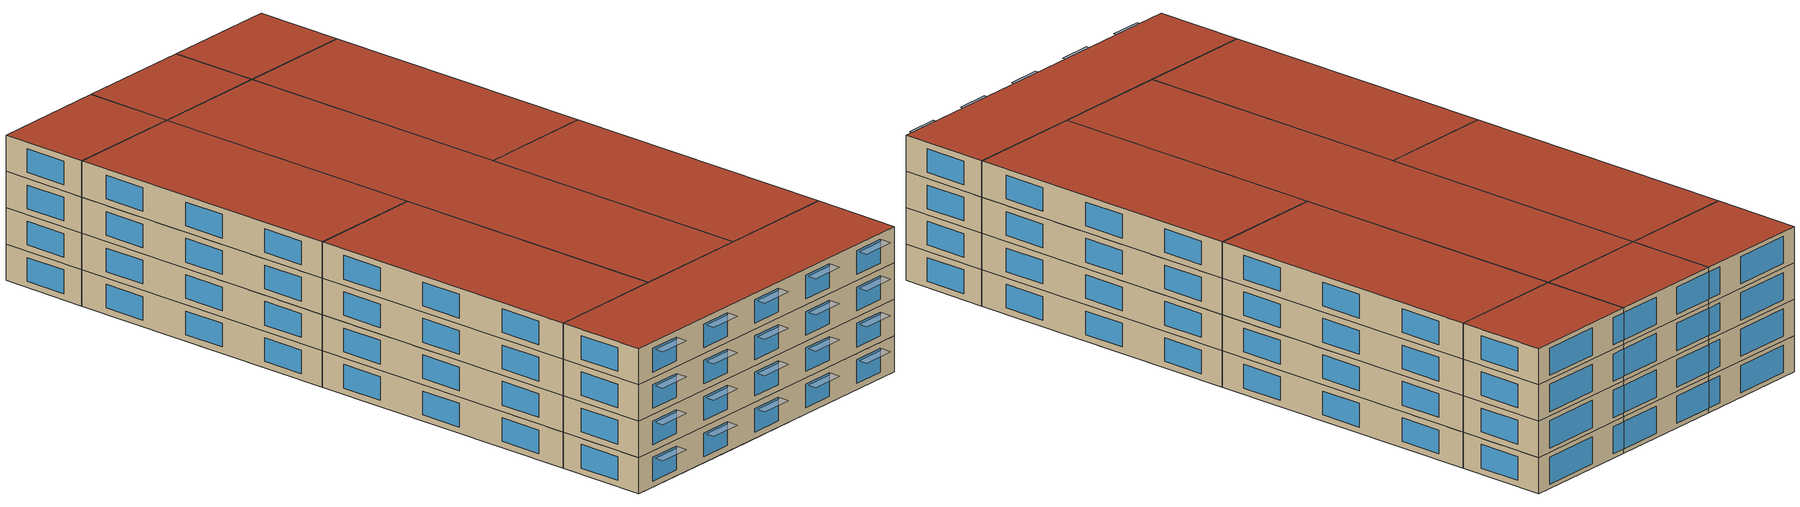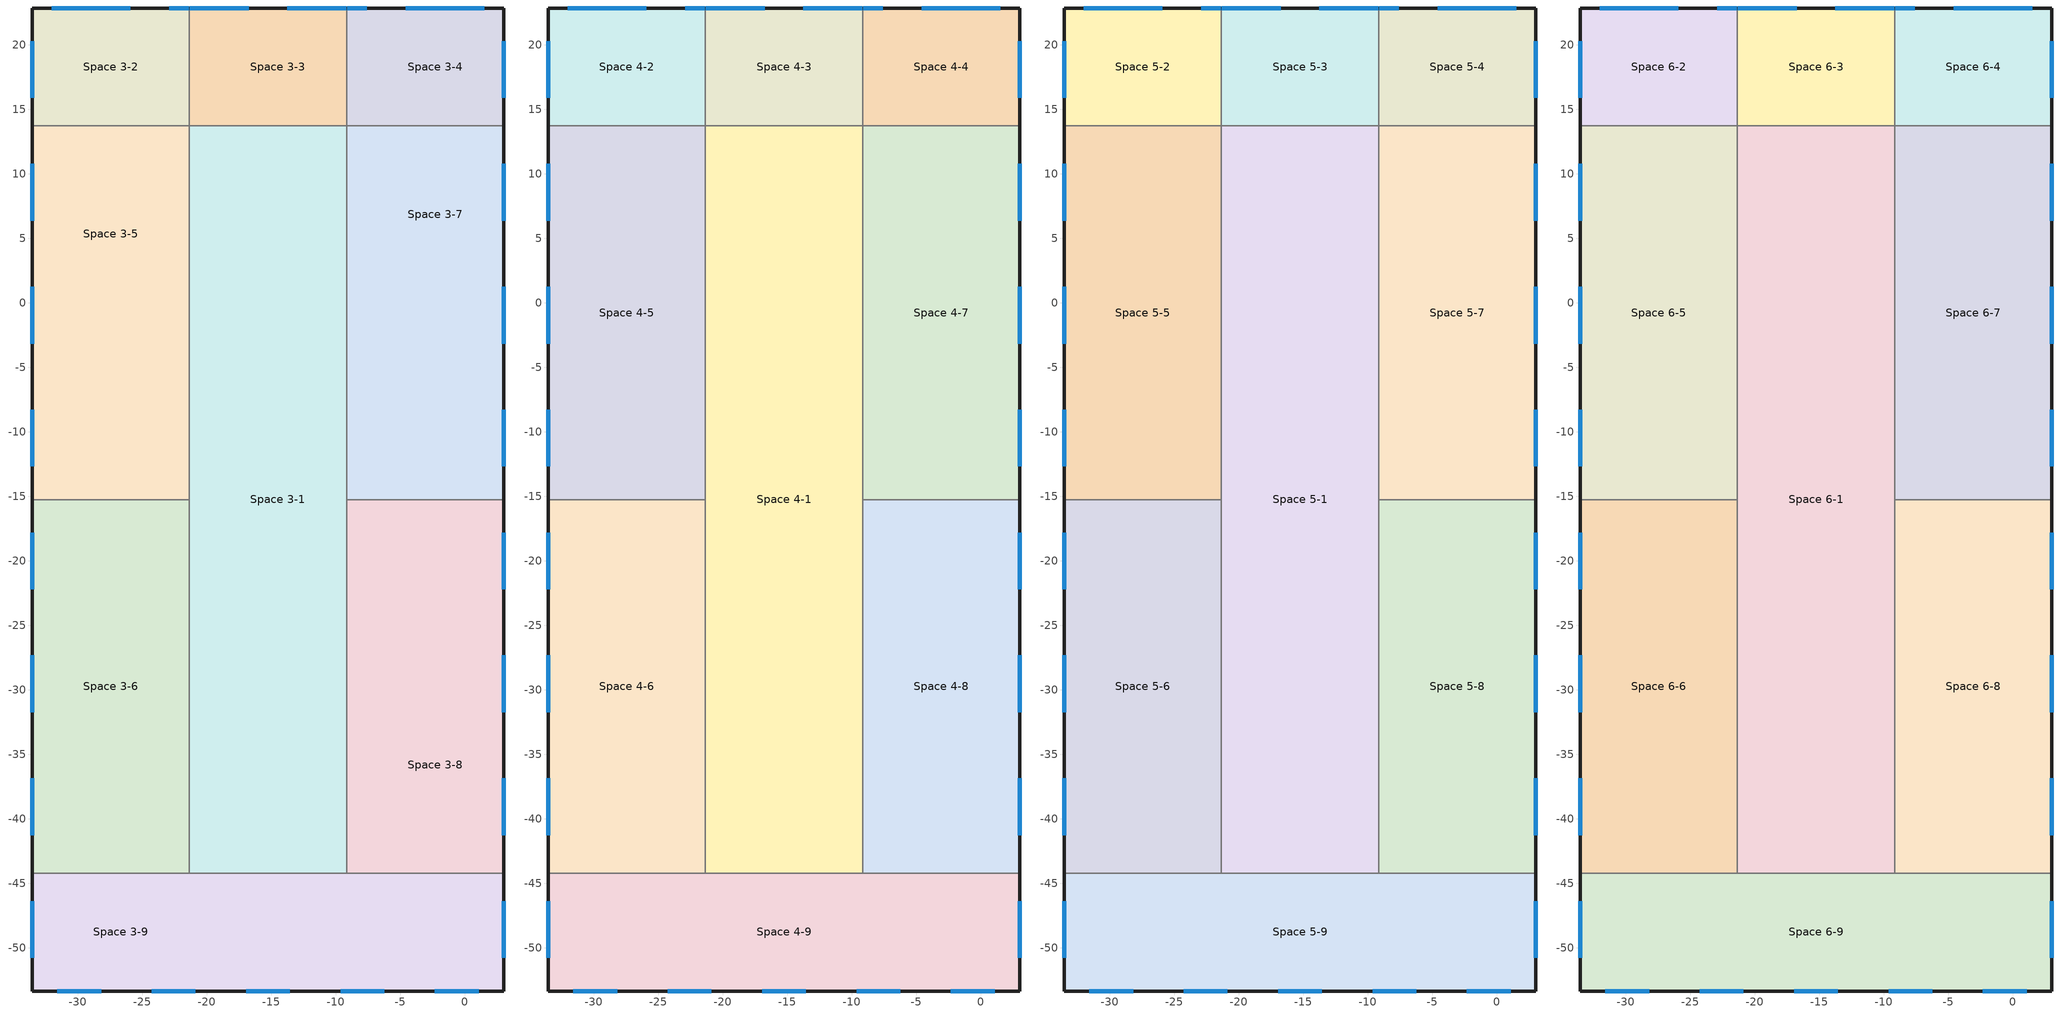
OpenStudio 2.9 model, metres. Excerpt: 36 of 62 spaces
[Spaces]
Space 3-1
 floor to Space 2-1 (Typical Floor CZ5): -21.34,-44.2 -21.34,-3.05 -19.81,-3.05 -19.81,-44.2 z9.14
 floor to Space 2-10 (Typical Floor CZ5): -21.34,-3.05 -21.34,13.72 -19.81,13.72 -19.81,-3.05 z9.14
 floor to Space 2-9 (Typical Floor CZ5): -19.81,-44.2 -19.81,13.72 -9.14,13.72 -9.14,-44.2 z9.14
 wall to Space 3-6 (Typical Int. Wall CZ5): -21.34,-15.24 -21.34,-44.2 z9.14:12.8
 wall to Space 3-5 (Typical Int. Wall CZ5): -21.34,13.72 -21.34,-15.24 z9.14:12.8
 wall to Space 3-3 (Typical Int. Wall CZ5): -9.14,13.72 -21.34,13.72 z9.14:12.8
 wall to Space 3-7 (Typical Int. Wall CZ5): -9.14,-15.24 -9.14,13.72 z9.14:12.8
 wall to Space 3-8 (Typical Int. Wall CZ5): -9.14,-44.2 -9.14,-15.24 z9.14:12.8
 wall to Space 3-9 (Typical Int. Wall CZ5): -21.34,-44.2 -9.14,-44.2 z9.14:12.8
Space 3-2
 floor to Space 2-10 (Typical Floor CZ5): -33.53,13.72 -33.53,22.86 -21.34,22.86 -21.34,13.72 z9.14
 wall outside (Typical Mass Wall CZ5 R-11): -21.34,22.86 -33.53,22.86 -33.53,13.72 z9.14:12.8
 wall to Space 3-3 (Typical Int. Wall CZ5): -21.34,13.72 -21.34,22.86 z9.14:12.8
 wall to Space 3-5 (Typical Int. Wall CZ5): -33.53,13.72 -21.34,13.72 z9.14:12.8
 window (Typical Mtl Framed CW CZ5 U-0.45 SHGC-0.4 VT-0.44): -33.53,20.3 -33.53,15.9 z9.78:12.16; -21.37,22.86 -22.9,22.86 / -25.91,22.86 -32,22.86 z9.6:12.34
Space 3-3
 floor to Space 2-10 (Typical Floor CZ5): -21.34,13.72 -21.34,22.86 -19.81,22.86 -19.81,13.72 z9.14
 floor to Space 2-9 (Typical Floor CZ5): -19.81,13.72 -19.81,22.86 -9.14,22.86 -9.14,13.72 z9.14
 wall outside (Typical Mass Wall CZ5 R-11): -9.14,22.86 -21.34,22.86 z9.14:12.8
 wall to Space 3-4 (Typical Int. Wall CZ5): -9.14,13.72 -9.14,22.86 z9.14:12.8
 window (Typical Mtl Framed CW CZ5 U-0.45 SHGC-0.4 VT-0.44): -9.18,22.86 -13.75,22.86 / -16.74,22.86 -21.31,22.86 z9.6:12.34
Space 3-4
 floor to Space 2-5 (Typical Floor CZ5): -7.62,13.72 -7.62,22.86 3.05,22.86 3.05,13.72 z9.14
 floor to Space 2-9 (Typical Floor CZ5): -9.14,13.72 -9.14,22.86 -7.62,22.86 -7.62,13.72 z9.14
 wall outside (Typical Mass Wall CZ5 R-11): 3.05,13.72 3.05,22.86 -9.14,22.86 z9.14:12.8
 wall to Space 3-7 (Typical Int. Wall CZ5): -9.14,13.72 3.05,13.72 z9.14:12.8
 window (Typical Mtl Framed CW CZ5 U-0.45 SHGC-0.4 VT-0.44): 3.05,15.9 3.05,20.3 z9.78:12.16; 1.52,22.86 -4.57,22.86 / -7.58,22.86 -9.11,22.86 z9.6:12.34
Space 3-5
 floor to Space 2-1 (Typical Floor CZ5): -33.53,-15.24 -33.53,-3.05 -21.34,-3.05 -21.34,-15.24 z9.14
 floor to Space 2-10 (Typical Floor CZ5): -33.53,-3.05 -33.53,13.72 -21.34,13.72 -21.34,-3.05 z9.14
 wall outside (Typical Mass Wall CZ5 R-11): -33.53,13.72 -33.53,-15.24 z9.14:12.8
 wall to Space 3-6 (Typical Int. Wall CZ5): -33.53,-15.24 -21.34,-15.24 z9.14:12.8
 window (Typical Mtl Framed CW CZ5 U-0.45 SHGC-0.4 VT-0.44): -33.53,10.77 -33.53,6.37 / -33.53,1.25 -33.53,-3.15 / -33.53,-8.28 -33.53,-12.68 z9.78:12.16
Space 3-6
 floor to Space 2-1 (Typical Floor CZ5): -33.53,-44.2 -33.53,-15.24 -21.34,-15.24 -21.34,-44.2 z9.14
 wall outside (Typical Mass Wall CZ5 R-11): -33.53,-15.24 -33.53,-44.2 z9.14:12.8
 wall to Space 3-9 (Typical Int. Wall CZ5): -33.53,-44.2 -21.34,-44.2 z9.14:12.8
 window (Typical Mtl Framed CW CZ5 U-0.45 SHGC-0.4 VT-0.44): -33.53,-17.8 -33.53,-22.2 / -33.53,-27.33 -33.53,-31.73 / -33.53,-36.85 -33.53,-41.25 z9.78:12.16
Space 3-7
 floor to Space 2-5 (Typical Floor CZ5): -7.62,0 -7.62,13.72 3.05,13.72 3.05,0 z9.14
 floor to Space 2-6 (Typical Floor CZ5): -7.62,-13.72 -7.62,0 3.05,0 3.05,-13.72 z9.14
 floor to Space 2-7 (Typical Floor CZ5): -7.62,-15.24 -7.62,-13.72 3.05,-13.72 3.05,-15.24 z9.14
 floor to Space 2-9 (Typical Floor CZ5): -9.14,-15.24 -9.14,13.72 -7.62,13.72 -7.62,-15.24 z9.14
 wall outside (Typical Mass Wall CZ5 R-11): 3.05,-15.24 3.05,13.72 z9.14:12.8
 wall to Space 3-8 (Typical Int. Wall CZ5): -9.14,-15.24 3.05,-15.24 z9.14:12.8
 window (Typical Mtl Framed CW CZ5 U-0.45 SHGC-0.4 VT-0.44): 3.05,-12.68 3.05,-8.28 / 3.05,-3.15 3.05,1.25 / 3.05,6.37 3.05,10.77 z9.78:12.16
Space 3-8
 floor to Space 2-7 (Typical Floor CZ5): -7.62,-27.43 -7.62,-15.24 3.05,-15.24 3.05,-27.43 z9.14
 floor to Space 2-8 (Typical Floor CZ5): -7.62,-44.2 -7.62,-27.43 3.05,-27.43 3.05,-44.2 z9.14
 floor to Space 2-9 (Typical Floor CZ5): -9.14,-44.2 -9.14,-15.24 -7.62,-15.24 -7.62,-44.2 z9.14
 wall outside (Typical Mass Wall CZ5 R-11): 3.05,-44.2 3.05,-15.24 z9.14:12.8
 wall to Space 3-9 (Typical Int. Wall CZ5): -9.14,-44.2 3.05,-44.2 z9.14:12.8
 window (Typical Mtl Framed CW CZ5 U-0.45 SHGC-0.4 VT-0.44): 3.05,-41.25 3.05,-36.85 / 3.05,-31.73 3.05,-27.33 / 3.05,-22.2 3.05,-17.8 z9.78:12.16
Space 3-9
 floor to Space 2-1 (Typical Floor CZ5): -33.53,-53.34 -33.53,-44.2 -19.81,-44.2 -19.81,-53.34 z9.14
 floor to Space 2-8 (Typical Floor CZ5): -7.62,-53.34 -7.62,-44.2 3.05,-44.2 3.05,-53.34 z9.14
 floor to Space 2-9 (Typical Floor CZ5): -19.81,-53.34 -19.81,-44.2 -7.62,-44.2 -7.62,-53.34 z9.14
 wall outside (Typical Mass Wall CZ5 R-11): -33.53,-44.2 -33.53,-53.34 3.05,-53.34 3.05,-44.2 z9.14:12.8
 window (Typical Mtl Framed CW CZ5 U-0.45 SHGC-0.4 VT-0.44): 3.05,-50.78 3.05,-46.38 / -31.56,-53.34 -28.18,-53.34 / -24.24,-53.34 -20.87,-53.34 / -16.93,-53.34 -13.55,-53.34 / -9.61,-53.34 -6.24,-53.34 / -2.3,-53.34 1.08,-53.34 / -33.53,-46.38 -33.53,-50.78 z9.78:12.16
Space 4-1
 floor to Space 3-1 (Typical Floor CZ5): -21.34,-44.2 -21.34,13.72 -9.14,13.72 -9.14,-44.2 z12.8
 wall to Space 4-6 (Typical Int. Wall CZ5): -21.34,-15.24 -21.34,-44.2 z12.8:16.46
 wall to Space 4-5 (Typical Int. Wall CZ5): -21.34,13.72 -21.34,-15.24 z12.8:16.46
 wall to Space 4-3 (Typical Int. Wall CZ5): -9.14,13.72 -21.34,13.72 z12.8:16.46
 wall to Space 4-7 (Typical Int. Wall CZ5): -9.14,-15.24 -9.14,13.72 z12.8:16.46
 wall to Space 4-8 (Typical Int. Wall CZ5): -9.14,-44.2 -9.14,-15.24 z12.8:16.46
 wall to Space 4-9 (Typical Int. Wall CZ5): -21.34,-44.2 -9.14,-44.2 z12.8:16.46
Space 4-2
 floor to Space 3-2 (Typical Floor CZ5): -33.53,13.72 -33.53,22.86 -21.34,22.86 -21.34,13.72 z12.8
 wall outside (Typical Mass Wall CZ5 R-11): -21.34,22.86 -33.53,22.86 -33.53,13.72 z12.8:16.46
 wall to Space 4-3 (Typical Int. Wall CZ5): -21.34,13.72 -21.34,22.86 z12.8:16.46
 wall to Space 4-5 (Typical Int. Wall CZ5): -33.53,13.72 -21.34,13.72 z12.8:16.46
 window (Typical Mtl Framed CW CZ5 U-0.45 SHGC-0.4 VT-0.44): -33.53,20.3 -33.53,15.9 z13.44:15.82; -21.37,22.86 -22.9,22.86 / -25.91,22.86 -32,22.86 z13.26:16
Space 4-3
 floor to Space 3-3 (Typical Floor CZ5): -21.34,13.72 -21.34,22.86 -9.14,22.86 -9.14,13.72 z12.8
 wall outside (Typical Mass Wall CZ5 R-11): -9.14,22.86 -21.34,22.86 z12.8:16.46
 wall to Space 4-4 (Typical Int. Wall CZ5): -9.14,13.72 -9.14,22.86 z12.8:16.46
 window (Typical Mtl Framed CW CZ5 U-0.45 SHGC-0.4 VT-0.44): -9.18,22.86 -13.75,22.86 / -16.74,22.86 -21.31,22.86 z13.26:16
Space 4-4
 floor to Space 3-4 (Typical Floor CZ5): -9.14,13.72 -9.14,22.86 3.05,22.86 3.05,13.72 z12.8
 wall outside (Typical Mass Wall CZ5 R-11): 3.05,13.72 3.05,22.86 -9.14,22.86 z12.8:16.46
 wall to Space 4-7 (Typical Int. Wall CZ5): -9.14,13.72 3.05,13.72 z12.8:16.46
 window (Typical Mtl Framed CW CZ5 U-0.45 SHGC-0.4 VT-0.44): 3.05,15.9 3.05,20.3 z13.44:15.82; 1.52,22.86 -4.57,22.86 / -7.58,22.86 -9.11,22.86 z13.26:16
Space 4-5
 floor to Space 3-5 (Typical Floor CZ5): -33.53,-15.24 -33.53,13.72 -21.34,13.72 -21.34,-15.24 z12.8
 wall outside (Typical Mass Wall CZ5 R-11): -33.53,13.72 -33.53,-15.24 z12.8:16.46
 wall to Space 4-6 (Typical Int. Wall CZ5): -33.53,-15.24 -21.34,-15.24 z12.8:16.46
 window (Typical Mtl Framed CW CZ5 U-0.45 SHGC-0.4 VT-0.44): -33.53,10.77 -33.53,6.37 / -33.53,1.25 -33.53,-3.15 / -33.53,-8.28 -33.53,-12.68 z13.44:15.82
Space 4-6
 floor to Space 3-6 (Typical Floor CZ5): -33.53,-44.2 -33.53,-15.24 -21.34,-15.24 -21.34,-44.2 z12.8
 wall outside (Typical Mass Wall CZ5 R-11): -33.53,-15.24 -33.53,-44.2 z12.8:16.46
 wall to Space 4-9 (Typical Int. Wall CZ5): -33.53,-44.2 -21.34,-44.2 z12.8:16.46
 window (Typical Mtl Framed CW CZ5 U-0.45 SHGC-0.4 VT-0.44): -33.53,-17.8 -33.53,-22.2 / -33.53,-27.33 -33.53,-31.73 / -33.53,-36.85 -33.53,-41.25 z13.44:15.82
Space 4-7
 floor to Space 3-7 (Typical Floor CZ5): -9.14,-15.24 -9.14,13.72 3.05,13.72 3.05,-15.24 z12.8
 wall outside (Typical Mass Wall CZ5 R-11): 3.05,-15.24 3.05,13.72 z12.8:16.46
 wall to Space 4-8 (Typical Int. Wall CZ5): -9.14,-15.24 3.05,-15.24 z12.8:16.46
 window (Typical Mtl Framed CW CZ5 U-0.45 SHGC-0.4 VT-0.44): 3.05,-12.68 3.05,-8.28 / 3.05,-3.15 3.05,1.25 / 3.05,6.37 3.05,10.77 z13.44:15.82
Space 4-8
 floor to Space 3-8 (Typical Floor CZ5): -9.14,-44.2 -9.14,-15.24 3.05,-15.24 3.05,-44.2 z12.8
 wall outside (Typical Mass Wall CZ5 R-11): 3.05,-44.2 3.05,-15.24 z12.8:16.46
 wall to Space 4-9 (Typical Int. Wall CZ5): -9.14,-44.2 3.05,-44.2 z12.8:16.46
 window (Typical Mtl Framed CW CZ5 U-0.45 SHGC-0.4 VT-0.44): 3.05,-41.25 3.05,-36.85 / 3.05,-31.73 3.05,-27.33 / 3.05,-22.2 3.05,-17.8 z13.44:15.82
Space 4-9
 floor to Space 3-9 (Typical Floor CZ5): -33.53,-53.34 -33.53,-44.2 3.05,-44.2 3.05,-53.34 z12.8
 wall outside (Typical Mass Wall CZ5 R-11): -33.53,-44.2 -33.53,-53.34 3.05,-53.34 3.05,-44.2 z12.8:16.46
 window (Typical Mtl Framed CW CZ5 U-0.45 SHGC-0.4 VT-0.44): 3.05,-50.78 3.05,-46.38 / -31.56,-53.34 -28.18,-53.34 / -24.24,-53.34 -20.87,-53.34 / -16.93,-53.34 -13.55,-53.34 / -9.61,-53.34 -6.24,-53.34 / -2.3,-53.34 1.08,-53.34 / -33.53,-46.38 -33.53,-50.78 z13.44:15.82
Space 5-1
 floor to Space 4-1 (Typical Floor CZ5): -21.34,-44.2 -21.34,13.72 -9.14,13.72 -9.14,-44.2 z16.46
 wall to Space 5-6 (Typical Int. Wall CZ5): -21.34,-15.24 -21.34,-44.2 z16.46:20.12
 wall to Space 5-5 (Typical Int. Wall CZ5): -21.34,13.72 -21.34,-15.24 z16.46:20.12
 wall to Space 5-3 (Typical Int. Wall CZ5): -9.14,13.72 -21.34,13.72 z16.46:20.12
 wall to Space 5-7 (Typical Int. Wall CZ5): -9.14,-15.24 -9.14,13.72 z16.46:20.12
 wall to Space 5-8 (Typical Int. Wall CZ5): -9.14,-44.2 -9.14,-15.24 z16.46:20.12
 wall to Space 5-9 (Typical Int. Wall CZ5): -21.34,-44.2 -9.14,-44.2 z16.46:20.12
Space 5-2
 floor to Space 4-2 (Typical Floor CZ5): -33.53,13.72 -33.53,22.86 -21.34,22.86 -21.34,13.72 z16.46
 wall outside (Typical Mass Wall CZ5 R-11): -21.34,22.86 -33.53,22.86 -33.53,13.72 z16.46:20.12
 wall to Space 5-3 (Typical Int. Wall CZ5): -21.34,13.72 -21.34,22.86 z16.46:20.12
 wall to Space 5-5 (Typical Int. Wall CZ5): -33.53,13.72 -21.34,13.72 z16.46:20.12
 window (Typical Mtl Framed CW CZ5 U-0.45 SHGC-0.4 VT-0.44): -33.53,20.3 -33.53,15.9 z17.1:19.48; -21.37,22.86 -22.9,22.86 / -25.91,22.86 -32,22.86 z16.92:19.66
Space 5-3
 floor to Space 4-3 (Typical Floor CZ5): -21.34,13.72 -21.34,22.86 -9.14,22.86 -9.14,13.72 z16.46
 wall outside (Typical Mass Wall CZ5 R-11): -9.14,22.86 -21.34,22.86 z16.46:20.12
 wall to Space 5-4 (Typical Int. Wall CZ5): -9.14,13.72 -9.14,22.86 z16.46:20.12
 window (Typical Mtl Framed CW CZ5 U-0.45 SHGC-0.4 VT-0.44): -9.18,22.86 -13.75,22.86 / -16.74,22.86 -21.31,22.86 z16.92:19.66
Space 5-4
 floor to Space 4-4 (Typical Floor CZ5): -9.14,13.72 -9.14,22.86 3.05,22.86 3.05,13.72 z16.46
 wall outside (Typical Mass Wall CZ5 R-11): 3.05,13.72 3.05,22.86 -9.14,22.86 z16.46:20.12
 wall to Space 5-7 (Typical Int. Wall CZ5): -9.14,13.72 3.05,13.72 z16.46:20.12
 window (Typical Mtl Framed CW CZ5 U-0.45 SHGC-0.4 VT-0.44): 3.05,15.9 3.05,20.3 z17.1:19.48; 1.52,22.86 -4.57,22.86 / -7.58,22.86 -9.11,22.86 z16.92:19.66
Space 5-5
 floor to Space 4-5 (Typical Floor CZ5): -33.53,-15.24 -33.53,13.72 -21.34,13.72 -21.34,-15.24 z16.46
 wall outside (Typical Mass Wall CZ5 R-11): -33.53,13.72 -33.53,-15.24 z16.46:20.12
 wall to Space 5-6 (Typical Int. Wall CZ5): -33.53,-15.24 -21.34,-15.24 z16.46:20.12
 window (Typical Mtl Framed CW CZ5 U-0.45 SHGC-0.4 VT-0.44): -33.53,10.77 -33.53,6.37 / -33.53,1.25 -33.53,-3.15 / -33.53,-8.28 -33.53,-12.68 z17.1:19.48
Space 5-6
 floor to Space 4-6 (Typical Floor CZ5): -33.53,-44.2 -33.53,-15.24 -21.34,-15.24 -21.34,-44.2 z16.46
 wall outside (Typical Mass Wall CZ5 R-11): -33.53,-15.24 -33.53,-44.2 z16.46:20.12
 wall to Space 5-9 (Typical Int. Wall CZ5): -33.53,-44.2 -21.34,-44.2 z16.46:20.12
 window (Typical Mtl Framed CW CZ5 U-0.45 SHGC-0.4 VT-0.44): -33.53,-17.8 -33.53,-22.2 / -33.53,-27.33 -33.53,-31.73 / -33.53,-36.85 -33.53,-41.25 z17.1:19.48
Space 5-7
 floor to Space 4-7 (Typical Floor CZ5): -9.14,-15.24 -9.14,13.72 3.05,13.72 3.05,-15.24 z16.46
 wall outside (Typical Mass Wall CZ5 R-11): 3.05,-15.24 3.05,13.72 z16.46:20.12
 wall to Space 5-8 (Typical Int. Wall CZ5): -9.14,-15.24 3.05,-15.24 z16.46:20.12
 window (Typical Mtl Framed CW CZ5 U-0.45 SHGC-0.4 VT-0.44): 3.05,-12.68 3.05,-8.28 / 3.05,-3.15 3.05,1.25 / 3.05,6.37 3.05,10.77 z17.1:19.48
Space 5-8
 floor to Space 4-8 (Typical Floor CZ5): -9.14,-44.2 -9.14,-15.24 3.05,-15.24 3.05,-44.2 z16.46
 wall outside (Typical Mass Wall CZ5 R-11): 3.05,-44.2 3.05,-15.24 z16.46:20.12
 wall to Space 5-9 (Typical Int. Wall CZ5): -9.14,-44.2 3.05,-44.2 z16.46:20.12
 window (Typical Mtl Framed CW CZ5 U-0.45 SHGC-0.4 VT-0.44): 3.05,-41.25 3.05,-36.85 / 3.05,-31.73 3.05,-27.33 / 3.05,-22.2 3.05,-17.8 z17.1:19.48
Space 5-9
 floor to Space 4-9 (Typical Floor CZ5): -33.53,-53.34 -33.53,-44.2 3.05,-44.2 3.05,-53.34 z16.46
 wall outside (Typical Mass Wall CZ5 R-11): -33.53,-44.2 -33.53,-53.34 3.05,-53.34 3.05,-44.2 z16.46:20.12
 window (Typical Mtl Framed CW CZ5 U-0.45 SHGC-0.4 VT-0.44): 3.05,-50.78 3.05,-46.38 / -31.56,-53.34 -28.18,-53.34 / -24.24,-53.34 -20.87,-53.34 / -16.93,-53.34 -13.55,-53.34 / -9.61,-53.34 -6.24,-53.34 / -2.3,-53.34 1.08,-53.34 / -33.53,-46.38 -33.53,-50.78 z17.1:19.48
Space 6-1
 floor to Space 5-1 (Typical Floor CZ5): -21.34,-44.2 -21.34,13.72 -9.14,13.72 -9.14,-44.2 z20.12
 wall to Space 6-6 (Typical Int. Wall CZ5): -21.34,-15.24 -21.34,-44.2 z20.12:23.77
 wall to Space 6-5 (Typical Int. Wall CZ5): -21.34,13.72 -21.34,-15.24 z20.12:23.77
 wall to Space 6-3 (Typical Int. Wall CZ5): -9.14,13.72 -21.34,13.72 z20.12:23.77
 wall to Space 6-7 (Typical Int. Wall CZ5): -9.14,-15.24 -9.14,13.72 z20.12:23.77
 wall to Space 6-8 (Typical Int. Wall CZ5): -9.14,-44.2 -9.14,-15.24 z20.12:23.77
 wall to Space 6-9 (Typical Int. Wall CZ5): -21.34,-44.2 -9.14,-44.2 z20.12:23.77
 roof outside (Typical IEAD Roof CZ5 R-21): -21.34,13.72 -21.34,-44.2 -9.14,-44.2 -9.14,13.72 z23.77
Space 6-2
 floor to Space 5-2 (Typical Floor CZ5): -33.53,13.72 -33.53,22.86 -21.34,22.86 -21.34,13.72 z20.12
 wall outside (Typical Mass Wall CZ5 R-11): -21.34,22.86 -33.53,22.86 -33.53,13.72 z20.12:23.77
 wall to Space 6-3 (Typical Int. Wall CZ5): -21.34,13.72 -21.34,22.86 z20.12:23.77
 wall to Space 6-5 (Typical Int. Wall CZ5): -33.53,13.72 -21.34,13.72 z20.12:23.77
 window (Typical Mtl Framed CW CZ5 U-0.45 SHGC-0.4 VT-0.44): -33.53,20.3 -33.53,15.9 z20.76:23.13; -21.37,22.86 -22.9,22.86 / -25.91,22.86 -32,22.86 z20.57:23.32
 roof outside (Typical IEAD Roof CZ5 R-21): -33.53,22.86 -33.53,13.72 -21.34,13.72 -21.34,22.86 z23.77
Space 6-3
 floor to Space 5-3 (Typical Floor CZ5): -21.34,13.72 -21.34,22.86 -9.14,22.86 -9.14,13.72 z20.12
 wall outside (Typical Mass Wall CZ5 R-11): -9.14,22.86 -21.34,22.86 z20.12:23.77
 wall to Space 6-4 (Typical Int. Wall CZ5): -9.14,13.72 -9.14,22.86 z20.12:23.77
 window (Typical Mtl Framed CW CZ5 U-0.45 SHGC-0.4 VT-0.44): -9.18,22.86 -13.75,22.86 / -16.74,22.86 -21.31,22.86 z20.57:23.32
 roof outside (Typical IEAD Roof CZ5 R-21): -21.34,22.86 -21.34,13.72 -9.14,13.72 -9.14,22.86 z23.77
Space 6-4
 floor to Space 5-4 (Typical Floor CZ5): -9.14,13.72 -9.14,22.86 3.05,22.86 3.05,13.72 z20.12
 wall outside (Typical Mass Wall CZ5 R-11): 3.05,13.72 3.05,22.86 -9.14,22.86 z20.12:23.77
 wall to Space 6-7 (Typical Int. Wall CZ5): -9.14,13.72 3.05,13.72 z20.12:23.77
 window (Typical Mtl Framed CW CZ5 U-0.45 SHGC-0.4 VT-0.44): 3.05,15.9 3.05,20.3 z20.76:23.13; 1.52,22.86 -4.57,22.86 / -7.58,22.86 -9.11,22.86 z20.57:23.32
 roof outside (Typical IEAD Roof CZ5 R-21): -9.14,22.86 -9.14,13.72 3.05,13.72 3.05,22.86 z23.77
Space 6-5
 floor to Space 5-5 (Typical Floor CZ5): -33.53,-15.24 -33.53,13.72 -21.34,13.72 -21.34,-15.24 z20.12
 wall outside (Typical Mass Wall CZ5 R-11): -33.53,13.72 -33.53,-15.24 z20.12:23.77
 wall to Space 6-6 (Typical Int. Wall CZ5): -33.53,-15.24 -21.34,-15.24 z20.12:23.77
 window (Typical Mtl Framed CW CZ5 U-0.45 SHGC-0.4 VT-0.44): -33.53,10.77 -33.53,6.37 / -33.53,1.25 -33.53,-3.15 / -33.53,-8.28 -33.53,-12.68 z20.76:23.13
 roof outside (Typical IEAD Roof CZ5 R-21): -33.53,13.72 -33.53,-15.24 -21.34,-15.24 -21.34,13.72 z23.77
Space 6-6
 floor to Space 5-6 (Typical Floor CZ5): -33.53,-44.2 -33.53,-15.24 -21.34,-15.24 -21.34,-44.2 z20.12
 wall outside (Typical Mass Wall CZ5 R-11): -33.53,-15.24 -33.53,-44.2 z20.12:23.77
 wall to Space 6-9 (Typical Int. Wall CZ5): -33.53,-44.2 -21.34,-44.2 z20.12:23.77
 window (Typical Mtl Framed CW CZ5 U-0.45 SHGC-0.4 VT-0.44): -33.53,-17.8 -33.53,-22.2 / -33.53,-27.33 -33.53,-31.73 / -33.53,-36.85 -33.53,-41.25 z20.76:23.13
 roof outside (Typical IEAD Roof CZ5 R-21): -33.53,-15.24 -33.53,-44.2 -21.34,-44.2 -21.34,-15.24 z23.77
Space 6-7
 floor to Space 5-7 (Typical Floor CZ5): -9.14,-15.24 -9.14,13.72 3.05,13.72 3.05,-15.24 z20.12
 wall outside (Typical Mass Wall CZ5 R-11): 3.05,-15.24 3.05,13.72 z20.12:23.77
 wall to Space 6-8 (Typical Int. Wall CZ5): -9.14,-15.24 3.05,-15.24 z20.12:23.77
 window (Typical Mtl Framed CW CZ5 U-0.45 SHGC-0.4 VT-0.44): 3.05,-12.68 3.05,-8.28 / 3.05,-3.15 3.05,1.25 / 3.05,6.37 3.05,10.77 z20.76:23.13
 roof outside (Typical IEAD Roof CZ5 R-21): -9.14,13.72 -9.14,-15.24 3.05,-15.24 3.05,13.72 z23.77
Space 6-8
 floor to Space 5-8 (Typical Floor CZ5): -9.14,-44.2 -9.14,-15.24 3.05,-15.24 3.05,-44.2 z20.12
 wall outside (Typical Mass Wall CZ5 R-11): 3.05,-44.2 3.05,-15.24 z20.12:23.77
 wall to Space 6-9 (Typical Int. Wall CZ5): -9.14,-44.2 3.05,-44.2 z20.12:23.77
 window (Typical Mtl Framed CW CZ5 U-0.45 SHGC-0.4 VT-0.44): 3.05,-41.25 3.05,-36.85 / 3.05,-31.73 3.05,-27.33 / 3.05,-22.2 3.05,-17.8 z20.76:23.13
 roof outside (Typical IEAD Roof CZ5 R-21): -9.14,-15.24 -9.14,-44.2 3.05,-44.2 3.05,-15.24 z23.77
Space 6-9
 floor to Space 5-9 (Typical Floor CZ5): -33.53,-53.34 -33.53,-44.2 3.05,-44.2 3.05,-53.34 z20.12
 wall outside (Typical Mass Wall CZ5 R-11): -33.53,-44.2 -33.53,-53.34 3.05,-53.34 3.05,-44.2 z20.12:23.77
 window (Typical Mtl Framed CW CZ5 U-0.45 SHGC-0.4 VT-0.44): 3.05,-50.78 3.05,-46.38 / -31.56,-53.34 -28.18,-53.34 / -24.24,-53.34 -20.87,-53.34 / -16.93,-53.34 -13.55,-53.34 / -9.61,-53.34 -6.24,-53.34 / -2.3,-53.34 1.08,-53.34 / -33.53,-46.38 -33.53,-50.78 z20.76:23.13
 roof outside (Typical IEAD Roof CZ5 R-21): -33.53,-44.2 -33.53,-53.34 3.05,-53.34 3.05,-44.2 z23.77
shading: -31.56,-53.34 -31.56,-54.56 -28.18,-54.56 -28.18,-53.34 z12.16; -24.24,-53.34 -24.24,-54.56 -20.87,-54.56 -20.87,-53.34 z12.16; -16.93,-53.34 -16.93,-54.56 -13.55,-54.56 -13.55,-53.34 z12.16; -9.61,-53.34 -9.61,-54.56 -6.24,-54.56 -6.24,-53.34 z12.16; -2.3,-53.34 -2.3,-54.56 1.08,-54.56 1.08,-53.34 z12.16; -31.56,-53.34 -31.56,-54.56 -28.18,-54.56 -28.18,-53.34 z15.82; -24.24,-53.34 -24.24,-54.56 -20.87,-54.56 -20.87,-53.34 z15.82; -16.93,-53.34 -16.93,-54.56 -13.55,-54.56 -13.55,-53.34 z15.82; -9.61,-53.34 -9.61,-54.56 -6.24,-54.56 -6.24,-53.34 z15.82; -2.3,-53.34 -2.3,-54.56 1.08,-54.56 1.08,-53.34 z15.82; -31.56,-53.34 -31.56,-54.56 -28.18,-54.56 -28.18,-53.34 z19.48; -24.24,-53.34 -24.24,-54.56 -20.87,-54.56 -20.87,-53.34 z19.48; -16.93,-53.34 -16.93,-54.56 -13.55,-54.56 -13.55,-53.34 z19.48; -9.61,-53.34 -9.61,-54.56 -6.24,-54.56 -6.24,-53.34 z19.48; -2.3,-53.34 -2.3,-54.56 1.08,-54.56 1.08,-53.34 z19.48; -31.56,-53.34 -31.56,-54.56 -28.18,-54.56 -28.18,-53.34 z23.13; -24.24,-53.34 -24.24,-54.56 -20.87,-54.56 -20.87,-53.34 z23.13; -16.93,-53.34 -16.93,-54.56 -13.55,-54.56 -13.55,-53.34 z23.13; -9.61,-53.34 -9.61,-54.56 -6.24,-54.56 -6.24,-53.34 z23.13; -2.3,-53.34 -2.3,-54.56 1.08,-54.56 1.08,-53.34 z23.13
[Building]
Building 1: North Axis {deg}=-0; Standards Template=90.1-2007; Standards Building Type=Office
[Site]
San Francisco Treasure Island: Latitude {deg}=37.826; Longitude {deg}=-122.37; Time Zone {hr}=-8; Elevation {m}=8
[ClimateZones]
Climate Zone Institution Name 1=ASHRAE; Climate Zone Document Name 1=ASHRAE climate zone descriptions; Climate Zone Document Year 1=2006; Climate Zone Value 1=8; Climate Zone Institution Name 2=CEC; Climate Zone Document Name 2=California Climate Zone Descriptions; Climate Zone Document Year 2=1995
[SizingPeriod:DesignDay] Barometric Pressure {Pa}=83411; Sky Clearness=0; Rain Indicator=0; Snow Indicator=0; Day of Month=21; Daylight Saving Time Indicator=0; Dry-Bulb Temperature Range Modifier Type=DefaultMultipliers
Name | Maximum Dry-Bulb Temperature {C} | Daily Dry-Bulb Temperature Range {deltaC} | Humidity Indicating Conditions at Maximum Dry-Bulb | Wind Speed {m/s} | Wind Direction {deg} | Month | Day Type | Humidity Indicating Type | Solar Model Indicator | ASHRAE Taub | ASHRAE Taud
Denver-Stapleton Ann Clg .4% Condns Enth=>MDB | 27.9 | 15.2 | 57700 | 4 | 120 | 7 | SummerDesignDay | Enthalpy | ASHRAETau | 0.435 | 1.996
Denver-Stapleton Ann Clg .4% Condns DP=>MDB | 20 | 15.2 | 15.7 | 4 | 120 | 7 | SummerDesignDay | Dewpoint | ASHRAETau | 0.435 | 1.996
Denver-Stapleton Ann Hum_n 99.6% Condns DP=>MCDB | -17.1 | 0 | -24.1 | 2.3 | 180 | 12 | WinterDesignDay | Dewpoint | ASHRAEClearSky
Denver-Stapleton Ann Htg Wind 99.6% Condns WS=>MCDB | 2.7 | 0 | 2.7 | 12.4 | 180 | 12 | WinterDesignDay | Wetbulb | ASHRAEClearSky
[Construction]
Typical Floor CZ5: 4 in. Normalweight Concrete Floor, Typical Carpet Pad
Typical Int. Wall CZ5: 1/2IN Gypsum, Steel Frame Cavity, 1/2IN Gypsum 1
Typical Mass Wall CZ5 R-11: 1IN Stucco, 8IN CONCRETE HW RefBldg, Typical Insulation [10], 1/2IN Gypsum
Typical IEAD Roof CZ5 R-21: Roof Membrane, Typical Insulation [33], Metal Roof Surface
Typical Mtl Framed CW CZ5 U-0.45 SHGC-0.4 VT-0.44: Typical Mtl Framed CW CZ5 U-0.45 SHGC-0.4 VT-0.44
[Material] Thermal Absorptance=0.9
Name | Roughness | Thickness {m} | Conductivity {W/m-K} | Density {kg/m3} | Specific Heat {J/kg-K} | Solar Absorptance
4 in. Normalweight Concrete Floor | MediumRough | 0.1016 | 2.31 | 2322 | 814.222 | 0.7
1/2IN Gypsum; 1/2IN Gypsum 1 | Smooth | 0.0127 | 0.16 | 784.9 | 812.222 | 0.4
Steel Frame Cavity | MediumRough | 0.0889002 | 0.0841162 | 641.379 | 484.302 | 0.7
1IN Stucco | Smooth | 0.0253 | 0.6918 | 1858 | 819.222 | 0.7
8IN CONCRETE HW RefBldg | Rough | 0.2032 | 1.311 | 2240 | 819.022 | 0.7
Typical Insulation [10] | MediumSmooth | 0.03937 | 0.0230188 | 16.0185 | 1112.66 | 0.7
Roof Membrane | VeryRough | 0.0095 | 0.16 | 1121.29 | 1442.22 | 0.7
Typical Insulation [33] | MediumSmooth | 0.083058 | 0.0230188 | 16.0185 | 1112.66 | 0.7
Metal Roof Surface | Smooth | 0.0008 | 45.28 | 7824 | 482.222 | 0.7
[Material:NoMass]
Typical Carpet Pad: Roughness=VeryRough; Thermal Resistance {m2-K/W}=0.21648; Thermal Absorptance=0.9; Solar Absorptance=0.7; Visible Absorptance=0.8
[WindowMaterial:SimpleGlazingSystem]
Typical Mtl Framed CW CZ5 U-0.45 SHGC-0.4 VT-0.44: U-Factor {W/m2-K}=2.55522; Solar Heat Gain Coefficient=0.4; Visible Transmittance=0.44
[Space]
Name | Space Type | Building Story | Thermal Zone
Space 3-1 | MidriseApt-Corridor | Story 3 | Thermal Zone 27
Space 3-2 | MidriseApt-Apartment | Story 3 | Thermal Zone 28
Space 3-3 | MidriseApt-Apartment | Story 3 | Thermal Zone 29
Space 3-4 | MidriseApt-Apartment | Story 3 | Thermal Zone 30
Space 3-5 | MidriseApt-Apartment | Story 3 | Thermal Zone 31
Space 3-6 | MidriseApt-Apartment | Story 3 | Thermal Zone 32
Space 3-7 | MidriseApt-Apartment | Story 3 | Thermal Zone 33
Space 3-8 | MidriseApt-Apartment | Story 3 | Thermal Zone 34
Space 3-9 | MidriseApt-Apartment | Story 3 | Thermal Zone 35
Space 4-1 | MidriseApt-Corridor | Story 4 | Thermal Zone 36
Space 4-2 | MidriseApt-Apartment | Story 4 | Thermal Zone 37
Space 4-3 | MidriseApt-Apartment | Story 4 | Thermal Zone 38
Space 4-4 | MidriseApt-Apartment | Story 4 | Thermal Zone 39
Space 4-5 | MidriseApt-Apartment | Story 4 | Thermal Zone 40
Space 4-6 | MidriseApt-Apartment | Story 4 | Thermal Zone 41
Space 4-7 | MidriseApt-Apartment | Story 4 | Thermal Zone 42
Space 4-8 | MidriseApt-Apartment | Story 4 | Thermal Zone 43
Space 4-9 | MidriseApt-Apartment | Story 4 | Thermal Zone 44
Space 5-1 | MidriseApt-Corridor | Story 5 | Thermal Zone 45
Space 5-2 | MidriseApt-Apartment | Story 5 | Thermal Zone 46
Space 5-3 | MidriseApt-Apartment | Story 5 | Thermal Zone 47
Space 5-4 | MidriseApt-Apartment | Story 5 | Thermal Zone 48
Space 5-5 | MidriseApt-Apartment | Story 5 | Thermal Zone 49
Space 5-6 | MidriseApt-Apartment | Story 5 | Thermal Zone 50
Space 5-7 | MidriseApt-Apartment | Story 5 | Thermal Zone 51
Space 5-8 | MidriseApt-Apartment | Story 5 | Thermal Zone 52
Space 5-9 | MidriseApt-Apartment | Story 5 | Thermal Zone 53
Space 6-1 | MidriseApt-Corridor | Story 6 | Thermal Zone 54
Space 6-2 | MidriseApt-Apartment | Story 6 | Thermal Zone 55
Space 6-3 | MidriseApt-Apartment | Story 6 | Thermal Zone 56
Space 6-4 | MidriseApt-Apartment | Story 6 | Thermal Zone 57
Space 6-5 | MidriseApt-Apartment | Story 6 | Thermal Zone 58
Space 6-6 | MidriseApt-Apartment | Story 6 | Thermal Zone 59
Space 6-7 | MidriseApt-Apartment | Story 6 | Thermal Zone 60
Space 6-8 | MidriseApt-Apartment | Story 6 | Thermal Zone 61
Space 6-9 | MidriseApt-Apartment | Story 6 | Thermal Zone 62
[ThermalZone] Multiplier=1; Use Ideal Air Loads=No
Name | Thermostat
Thermal Zone 27 | Thermostat Setpoint Dual Setpoint 59
Thermal Zone 28 | Thermostat Setpoint Dual Setpoint 19
Thermal Zone 29 | Thermostat Setpoint Dual Setpoint 24
Thermal Zone 30 | Thermostat Setpoint Dual Setpoint 18
Thermal Zone 31 | Thermostat Setpoint Dual Setpoint 17
Thermal Zone 32 | Thermostat Setpoint Dual Setpoint 28
Thermal Zone 33 | Thermostat Setpoint Dual Setpoint 29
Thermal Zone 34 | Thermostat Setpoint Dual Setpoint 25
Thermal Zone 35 | Thermostat Setpoint Dual Setpoint 12
Thermal Zone 36 | Thermostat Setpoint Dual Setpoint 58
Thermal Zone 37 | Thermostat Setpoint Dual Setpoint 30
Thermal Zone 38 | Thermostat Setpoint Dual Setpoint 20
Thermal Zone 39 | Thermostat Setpoint Dual Setpoint 21
Thermal Zone 40 | Thermostat Setpoint Dual Setpoint 32
Thermal Zone 41 | Thermostat Setpoint Dual Setpoint 33
Thermal Zone 42 | Thermostat Setpoint Dual Setpoint 27
Thermal Zone 43 | Thermostat Setpoint Dual Setpoint 31
Thermal Zone 44 | Thermostat Setpoint Dual Setpoint 34
Thermal Zone 45 | Thermostat Setpoint Dual Setpoint 60
Thermal Zone 46 | Thermostat Setpoint Dual Setpoint 13
Thermal Zone 47 | Thermostat Setpoint Dual Setpoint 23
Thermal Zone 48 | Thermostat Setpoint Dual Setpoint 16
Thermal Zone 49 | Thermostat Setpoint Dual Setpoint 10
Thermal Zone 50 | Thermostat Setpoint Dual Setpoint 15
Thermal Zone 51 | Thermostat Setpoint Dual Setpoint 22
Thermal Zone 52 | Thermostat Setpoint Dual Setpoint 9
Thermal Zone 53 | Thermostat Setpoint Dual Setpoint 8
Thermal Zone 54 | Thermostat Setpoint Dual Setpoint 57
Thermal Zone 55 | Thermostat Setpoint Dual Setpoint 26
Thermal Zone 56 | Thermostat Setpoint Dual Setpoint 7
Thermal Zone 57 | Thermostat Setpoint Dual Setpoint 5
Thermal Zone 58 | Thermostat Setpoint Dual Setpoint 4
Thermal Zone 59 | Thermostat Setpoint Dual Setpoint 11
Thermal Zone 60 | Thermostat Setpoint Dual Setpoint 6
Thermal Zone 61 | Thermostat Setpoint Dual Setpoint 3
Thermal Zone 62 | Thermostat Setpoint Dual Setpoint 14
[SpaceType] Standards Building Type=MidriseApartment
Name | Default Schedule Set | Design Specification Outdoor Air Object | Standards Space Type
MidriseApt-Apartment | MidriseApt-Apartment | MidriseApt-Apartment-ventilation | Apartment
MidriseApt-Corridor | MidriseApt-Corridor | MidriseApt-Corridor-ventilation | Corridor
[BuildingStory] Nominal Floor to Floor Height {m}=3.6576; Nominal Floor to Ceiling Height {m}=3.6576
Name | Nominal Z Coordinate {m}
Story 3 | 9.144
Story 4 | 12.8016
Story 5 | 16.4592
Story 6 | 20.1168
[DefaultScheduleSet]
Name | Hours of Operation Schedule | Number of People Schedule | People Activity Level Schedule | Lighting Schedule | Electric Equipment Schedule | Infiltration Schedule
MidriseApt-Apartment | ApartmentMidRise OCC_APT_SCH | ApartmentMidRise OCC_APT_SCH | ApartmentMidRise Activity Schedule | ApartmentMidRise LTG_APT_SCH | ApartmentMidRise EQP_APT_SCH | ApartmentMidRise INF_APT_SCH
MidriseApt-Corridor | ApartmentMidRise All Off | ApartmentMidRise All Off | Always Off | ApartmentMidRise LTG_COR_SCH_2004_2007 | ApartmentMidRise BLDG_ELEVATORS | ApartmentMidRise INF_COR_SCH
[DesignSpecification:OutdoorAir] Outdoor Air Method=Sum; Outdoor Air Flow per Person {m3/s-person}=0; Outdoor Air Flow per Floor Area {m3/s-m2}=0
MidriseApt-Apartment-ventilation; MidriseApt-Corridor-ventilation
[Lights:Definition] Design Level Calculation Method=Watts/Area; Fraction Radiant=0; Fraction Visible=0; Return Air Fraction=0
Name | Watts per Space Floor Area {W/m2}
MidriseApt-Apartment_lights | 11.8403
MidriseApt-Corridor_lights | 5.38196
[Lights] Fraction Replaceable=1
Name | Lights Definition | Space or SpaceType
MidriseApt-Apartment_lights | MidriseApt-Apartment_lights | MidriseApt-Apartment
MidriseApt-Corridor_lights | MidriseApt-Corridor_lights | MidriseApt-Corridor
[ElectricEquipment:Definition] Design Level Calculation Method=Watts/Area; Fraction Radiant=0.5
Name | Watts per Space Floor Area {W/m2}
MidriseApt-Apartment_equipment | 6.45835
MidriseApt-Corridor_equipment | 0
[ElectricEquipment]
Name | Electric Equipment Definition | Space or SpaceType
MidriseApt-Apartment_equipment | MidriseApt-Apartment_equipment | MidriseApt-Apartment
MidriseApt-Corridor_equipment | MidriseApt-Corridor_equipment | MidriseApt-Corridor
[People:Definition] Number of People Calculation Method=People/Area; Fraction Radiant=0.3
Name | People per Space Floor Area {person/m2}
MidriseApt-Apartment_People | 0.0283091
MidriseApt-Corridor_People | 0
[People] Multiplier=1
Name | People Definition | Space or SpaceType
MidriseApt-Apartment_People | MidriseApt-Apartment_People | MidriseApt-Apartment
MidriseApt-Corridor_People | MidriseApt-Corridor_People | MidriseApt-Corridor
[SpaceInfiltration:DesignFlowRate] Design Flow Rate Calculation Method=Flow/ExteriorWallArea; Flow per Exterior Surface Area {m3/s-m2}=0.00102413
Name | Space or SpaceType
MidriseApt-Apartment-infiltration | MidriseApt-Apartment
MidriseApt-Corridor-infiltration | MidriseApt-Corridor
[ThermostatSetpoint:DualSetpoint]
Thermostat Setpoint Dual Setpoint 3; Thermostat Setpoint Dual Setpoint 4; Thermostat Setpoint Dual Setpoint 5; Thermostat Setpoint Dual Setpoint 6; Thermostat Setpoint Dual Setpoint 7; Thermostat Setpoint Dual Setpoint 8; Thermostat Setpoint Dual Setpoint 9; Thermostat Setpoint Dual Setpoint 10; Thermostat Setpoint Dual Setpoint 11; Thermostat Setpoint Dual Setpoint 12; Thermostat Setpoint Dual Setpoint 13; Thermostat Setpoint Dual Setpoint 14; Thermostat Setpoint Dual Setpoint 15; Thermostat Setpoint Dual Setpoint 16; Thermostat Setpoint Dual Setpoint 17; Thermostat Setpoint Dual Setpoint 18; Thermostat Setpoint Dual Setpoint 19; Thermostat Setpoint Dual Setpoint 20; Thermostat Setpoint Dual Setpoint 21; Thermostat Setpoint Dual Setpoint 22; Thermostat Setpoint Dual Setpoint 23; Thermostat Setpoint Dual Setpoint 24; Thermostat Setpoint Dual Setpoint 25; Thermostat Setpoint Dual Setpoint 26; Thermostat Setpoint Dual Setpoint 27; Thermostat Setpoint Dual Setpoint 28; Thermostat Setpoint Dual Setpoint 29; Thermostat Setpoint Dual Setpoint 30; Thermostat Setpoint Dual Setpoint 31; Thermostat Setpoint Dual Setpoint 32; Thermostat Setpoint Dual Setpoint 33; Thermostat Setpoint Dual Setpoint 34; Thermostat Setpoint Dual Setpoint 57; Thermostat Setpoint Dual Setpoint 58; Thermostat Setpoint Dual Setpoint 59; Thermostat Setpoint Dual Setpoint 60
[Schedule:Ruleset]
Name | Default Day Schedule | Summer Design Day Schedule | Winter Design Day Schedule
ApartmentMidRise OCC_APT_SCH | ApartmentMidRise OCC_APT_SCH Default | ApartmentMidRise OCC_APT_SCH Summer Design Day | ApartmentMidRise OCC_APT_SCH Winter Design Day
ApartmentMidRise Activity Schedule | ApartmentMidRise Activity Schedule Default | ApartmentMidRise Activity Schedule Summer Design Day | ApartmentMidRise Activity Schedule Winter Design Day
ApartmentMidRise LTG_APT_SCH | ApartmentMidRise LTG_APT_SCH Default | ApartmentMidRise LTG_APT_SCH Summer Design Day | ApartmentMidRise LTG_APT_SCH Winter Design Day
ApartmentMidRise EQP_APT_SCH | ApartmentMidRise EQP_APT_SCH Default | ApartmentMidRise EQP_APT_SCH Summer Design Day | ApartmentMidRise EQP_APT_SCH Winter Design Day
ApartmentMidRise INF_APT_SCH | ApartmentMidRise INF_APT_SCH Default | ApartmentMidRise INF_APT_SCH Summer Design Day | ApartmentMidRise INF_APT_SCH Winter Design Day
ApartmentMidRise All Off | ApartmentMidRise All Off Default | ApartmentMidRise All Off Summer Design Day | ApartmentMidRise All Off Winter Design Day
Always Off | Always Off Default | Always Off Summer Design Day | Always Off Winter Design Day
ApartmentMidRise LTG_COR_SCH_2004_2007 | ApartmentMidRise LTG_COR_SCH_2004_2007 Default | ApartmentMidRise LTG_COR_SCH_2004_2007 Summer Design Day | ApartmentMidRise LTG_COR_SCH_2004_2007 Winter Design Day
ApartmentMidRise BLDG_ELEVATORS | ApartmentMidRise BLDG_ELEVATORS Default | ApartmentMidRise BLDG_ELEVATORS Summer Design Day | ApartmentMidRise BLDG_ELEVATORS Winter Design Day
ApartmentMidRise INF_COR_SCH | ApartmentMidRise INF_COR_SCH Default | ApartmentMidRise INF_COR_SCH Summer Design Day | ApartmentMidRise INF_COR_SCH Winter Design Day
[Schedule:Day]
ApartmentMidRise OCC_APT_SCH Default; ApartmentMidRise OCC_APT_SCH Winter Design Day; ApartmentMidRise OCC_APT_SCH Summer Design Day: 7, 0, 1, 8, 0, 0.85, 9, 0, 0.39, 16, 0, 0.25, 17, 0, 0.3, 18, 0, 0.52, 21, 0, 0.87, 24, 0, 1
ApartmentMidRise Activity Schedule Default; ApartmentMidRise Activity Schedule Winter Design Day; ApartmentMidRise Activity Schedule Summer Design Day: 24, 0, 95
ApartmentMidRise LTG_APT_SCH Default; ApartmentMidRise LTG_APT_SCH Winter Design Day; ApartmentMidRise LTG_APT_SCH Summer Design Day: 4, 0, 0.011316, 5, 0, 0.0339481, 6, 0, 0.0735542, 7, 0, 0.0792122, 8, 0, 0.0735542, 9, 0, 0.0339481, 15, 0, 0.0226321, 16, 0, 0.0396061, 17, 0, 0.0792122, 18, 0, 0.11316, 19, 0, 0.152766, 21, 0, 0.181056, 22, 0, 0.124476, 23, 0, 0.0678962, 24, 0, 0.0282901
ApartmentMidRise EQP_APT_SCH Default; ApartmentMidRise EQP_APT_SCH Winter Design Day; ApartmentMidRise EQP_APT_SCH Summer Design Day: 1, 0, 0.45, 2, 0, 0.41, 3, 0, 0.39, 5, 0, 0.38, 6, 0, 0.43, 7, 0, 0.54, 8, 0, 0.65, 9, 0, 0.66, 10, 0, 0.67, 11, 0, 0.69, 12, 0, 0.7, 13, 0, 0.69, 14, 0, 0.66, 15, 0, 0.65, 16, 0, 0.68, 17, 0, 0.8, 19, 0, 1, 20, 0, 0.93, 21, 0, 0.89, 22, 0, 0.85, 23, 0, 0.71, 24, 0, 0.58
ApartmentMidRise INF_APT_SCH Default; ApartmentMidRise INF_APT_SCH Winter Design Day; ApartmentMidRise INF_APT_SCH Summer Design Day; ApartmentMidRise LTG_COR_SCH_2004_2007 Default; ApartmentMidRise LTG_COR_SCH_2004_2007 Winter Design Day; ApartmentMidRise LTG_COR_SCH_2004_2007 Summer Design Day; ApartmentMidRise INF_COR_SCH Default; ApartmentMidRise INF_COR_SCH Winter Design Day; ApartmentMidRise INF_COR_SCH Summer Design Day: 24, 0, 1
ApartmentMidRise All Off Default; ApartmentMidRise All Off Winter Design Day; ApartmentMidRise All Off Summer Design Day; Always Off Default; Always Off Winter Design Day; Always Off Summer Design Day: 24, 0, 0
ApartmentMidRise BLDG_ELEVATORS Default: 4, 0, 0.05, 5, 0, 0.1, 6, 0, 0.2, 7, 0, 0.4, 9, 0, 0.5, 10, 0, 0.35, 16, 0, 0.15, 17, 0, 0.35, 19, 0, 0.5, 21, 0, 0.4, 22, 0, 0.3, 23, 0, 0.2, 24, 0, 0.1
ApartmentMidRise BLDG_ELEVATORS Summer Design Day: 24, 0, 0.5
ApartmentMidRise BLDG_ELEVATORS Winter Design Day: 24, 0, 0.05
